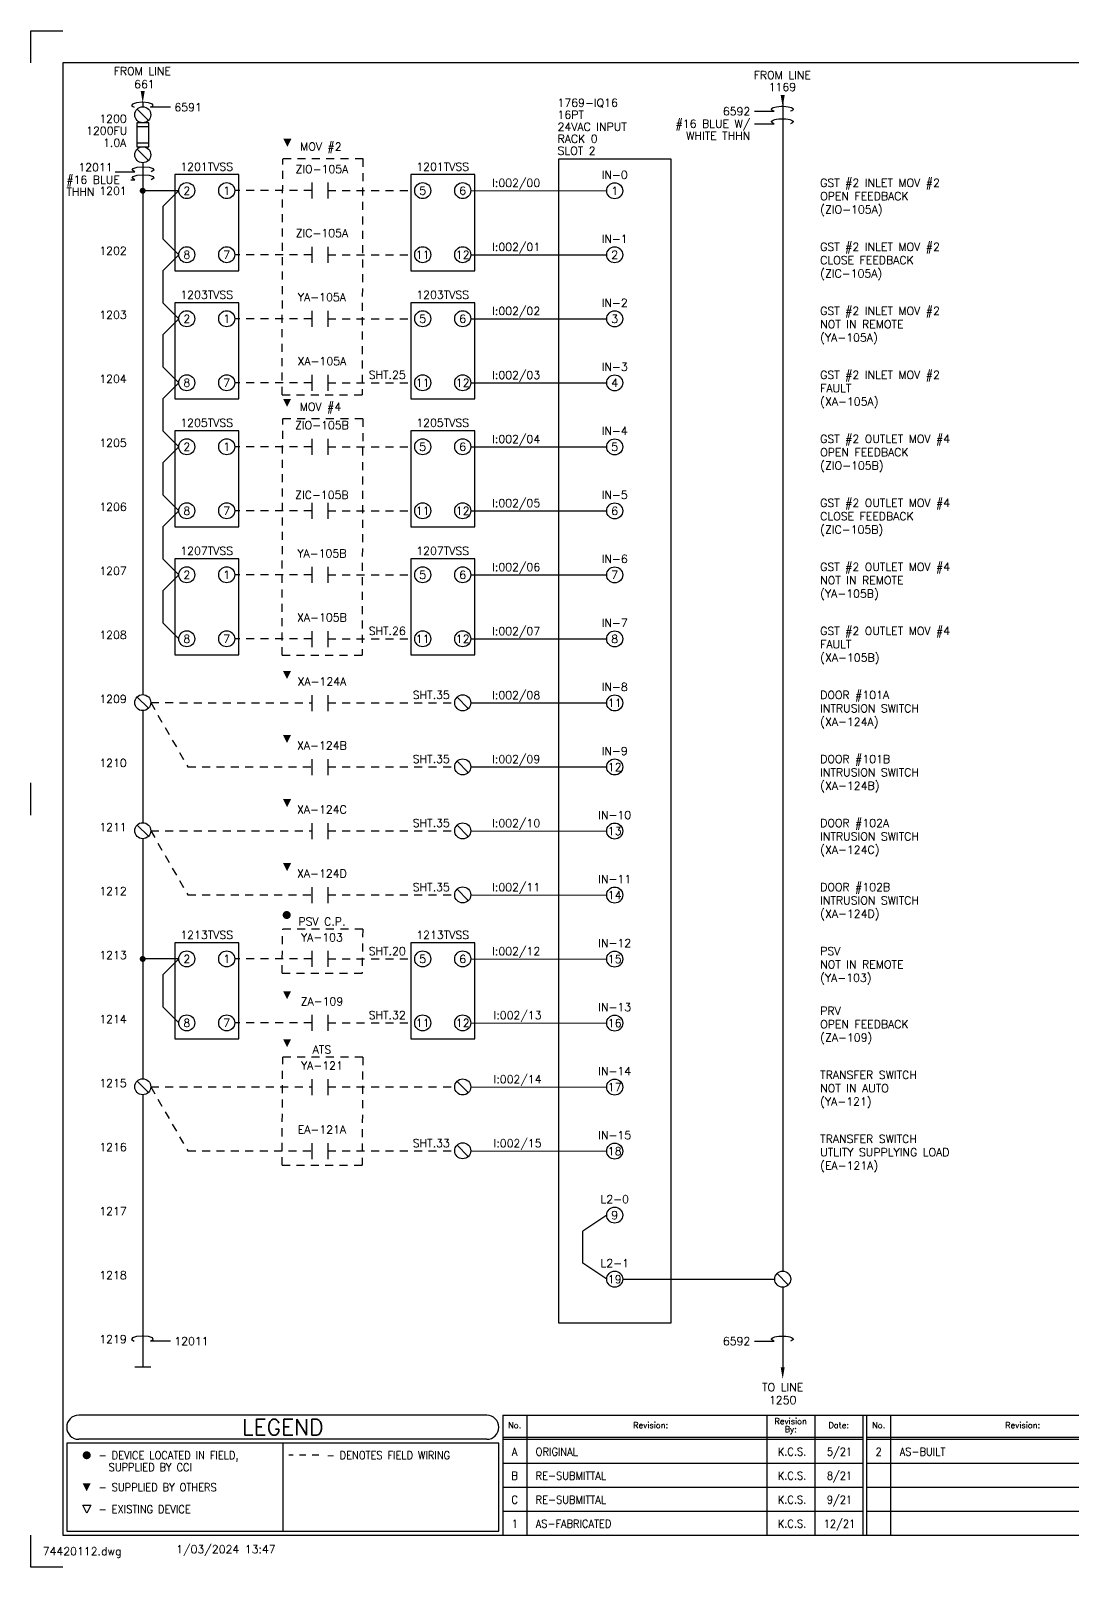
# Model space of a CAD drawing. Extents: x 0 to 36, y 0 to 24.
# Drawn here: x 0 to 16.28, y 0 to 24 of the extents above; entities that cross this region are included whole.
import ezdxf
from ezdxf.enums import TextEntityAlignment as Align

# ---------------------------------------------------------------- set-up
doc = ezdxf.new("R2010")
doc.units = 0
doc.header["$LTSCALE"] = 0.5
doc.header["$MEASUREMENT"] = 0
doc.linetypes.add('HIDDEN', pattern=[0.375, 0.25, -0.125])
doc.linetypes.add('HIDDEN2', pattern=[0.1875, 0.125, -0.0625])
doc.layers.get('0').update_dxf_attribs({"linetype": 'CONTINUOUS'})
for name, color, linetype in [('02_i1769-IA16-AC-DIGITAL-', 32, 'CONTINUOUS'), ('BORDER', 2, 'CONTINUOUS'), ('CUT-MARK', 5, 'CONTINUOUS'), ('NEUTRAL', 1, 'CONTINUOUS')]:
    doc.layers.add(name, color=color, linetype=linetype)
doc.styles.add('ROMANS', font='ROMANS.shx')

# ---------------------------------------------------------------- blocks, each defined once
blk = doc.blocks.new('CUTMARK')
at = {"color": 5}
for p, q in [((0, 23.5), (0, 24)), ((0, 24), (0.5, 24)), ((0, 11.75), (0, 12.25)), ((0, 0), (0, 0.5)), ((0.5, 0), (0, 0))]:
    blk.add_line(p, q, dxfattribs=at)
blk = doc.blocks.new('FCIRLEG')
at = {"color": 5, "const_width": 0.0625}
blk.add_lwpolyline([(-0.03125, 0, 1), (0.03125, 0, 1)], format="xyb", close=True, dxfattribs=at)
blk = doc.blocks.new('FTRIULEG')
at = {"color": 5}
blk.add_solid([(0, 0.125), (0, 0.125), (-0.0625, 0), (0.0625, 0)], dxfattribs=at)
blk = doc.blocks.new('RNUMHAND')
at = {"color": 5}
blk.add_line((0, 0), (-0.309, 0), dxfattribs=at)
at = {"color": 5, "linetype": 'Continuous'}
blk.add_polyline3d([(-0.309, 0, 0), (-0.288, 0.008, 0), (-0.273, 0.018, 0), (-0.266, 0.028, 0), (-0.267, 0.038, 0), (-0.277, 0.048, 0), (-0.294, 0.057, 0), (-0.318, 0.065, 0), (-0.348, 0.071, 0), (-0.382, 0.076, 0), (-0.419, 0.078, 0), (-0.456, 0.078, 0), (-0.493, 0.076, 0), (-0.527, 0.071, 0), (-0.557, 0.065, 0), (-0.581, 0.057, 0), (-0.598, 0.048, 0), (-0.608, 0.038, 0), (-0.609, 0.028, 0), (-0.602, 0.018, 0), (-0.587, 0.008, 0), (-0.566, 0, 0)], dxfattribs=at)
blk = doc.blocks.new('LNUMHAND')
at = {"color": 5}
blk.add_line((0, 0), (-0.309, 0), dxfattribs=at)
at = {"color": 5, "linetype": 'Continuous'}
blk.add_polyline3d([(-0.309, 0, 0), (-0.268, 0.024, 0), (-0.281, 0.05, 0), (-0.344, 0.071, 0), (-0.438, 0.078, 0), (-0.531, 0.071, 0), (-0.594, 0.05, 0), (-0.607, 0.024, 0), (-0.566, 0, 0)], dxfattribs=at)
blk = doc.blocks.new('TERM')
at = {"color": 1}
blk.add_line((-0.088, 0.088), (0.088, -0.088), dxfattribs=at)
blk.add_circle((0, 0), 0.125, dxfattribs=at)
blk = doc.blocks.new('DNARROW')
at = {"color": 5}
blk.add_solid([(-0.03125, 0.125), (0.03125, 0.125), (0, -0.0625)], dxfattribs=at)
blk = doc.blocks.new('DOT')
at = {"color": 2, "const_width": 0.0469}
blk.add_lwpolyline([(-0.023, 0, 1), (0.023, 0, 1)], format="xyb", close=True, dxfattribs=at)
blk = doc.blocks.new('conno')
at = {"color": 5}
for p, q in [((-0.125, 0.125), (-0.125, -0.125)), ((0.125, 0.125), (0.125, -0.125))]:
    blk.add_line(p, q, dxfattribs=at)
at = {"color": 5, "style": 'ROMANS'}
blk.add_attdef('NUMBER', text='', height=0.125, dxfattribs=at).set_placement((0, 0.1875), align=Align.CENTER)
blk = doc.blocks.new('FTRIDLEG')
at = {"color": 5}
blk.add_solid([(0.0625, 0), (-0.0625, 0), (0, -0.125)], dxfattribs=at)
blk = doc.blocks.new('11')
at = {"style": 'ROMANS', "width": 0.9}
for s, p in [('C', (7.562, 0.993)), ('K.C.S.', (11.896, 0.993)), ('9/21', (12.637, 0.993))]:
    blk.add_text(s, height=0.125, dxfattribs=at).set_placement(p, align=Align.CENTER)
blk.add_text('RE-SUBMITTAL', height=0.125, dxfattribs=at).set_placement((7.891, 0.993))
blk = doc.blocks.new('14')
at = {"style": 'ROMANS', "width": 0.9}
for s, p in [('1', (7.563, 0.618)), ('K.C.S.', (11.896, 0.618)), ('12/21', (12.637, 0.618))]:
    blk.add_text(s, height=0.125, dxfattribs=at).set_placement(p, align=Align.CENTER)
blk.add_text('AS-FABRICATED', height=0.125, dxfattribs=at).set_placement((7.891, 0.618))
blk = doc.blocks.new('DrawingName')
at = {"color": 0, "linetype": 'Continuous', "insert": (0.1875, 0.3125), "char_height": 0.125, "attachment_point": 1, "style": 'ROMANS'}
blk.add_mtext('74420112.dwg', dxfattribs=at)
blk = doc.blocks.new('dwgfilename')
at = {"color": 0, "linetype": 'Continuous'}
blk.add_blockref('DrawingName', (0, 0), dxfattribs=at)
blk = doc.blocks.new('dwgdate')
at = {"color": 0, "linetype": 'Continuous', "insert": (2.1875, 0.34375), "char_height": 0.125, "attachment_point": 1, "style": 'ROMANS'}
blk.add_mtext(' 1/03/2024 13:47', dxfattribs=at)
blk = doc.blocks.new('Drawing_Name_Date_Panel_Layout')
at = {"linetype": 'Continuous'}
for name in ['dwgfilename', 'dwgdate']:
    blk.add_blockref(name, (0, 0), dxfattribs=at)

msp = doc.modelspace()

# ---------------------------------------------------------------- linework, layer by layer
for p, q in [((1.75, 22.875), (1.75, 22.812)), ((1.75, 21.938), (1.75, 13.63)), ((1.75, 21.872), (1.75, 21.63)), ((2.312, 21.5), (1.75, 21.5)), ((2.312, 21.502), (2.062, 21.252)), ((6.875, 21.502), (9, 21.5)), ((2.062, 21.252), (2.062, 20.752)), ((2.312, 20.502), (2.062, 20.752)), ((2.312, 20.502), (2.062, 20.252)), ((6.875, 20.502), (9, 20.5)), ((2.062, 20.252), (2.062, 19.752)), ((2.312, 19.502), (2.062, 19.752)), ((2.312, 19.502), (2.062, 19.252)), ((6.875, 19.502), (9, 19.5)), ((2.062, 19.252), (2.062, 18.752)), ((2.312, 18.502), (2.062, 18.752)), ((2.312, 18.502), (2.062, 18.252)), ((2.312, 18.502), (2.062, 18.252)), ((6.875, 18.502), (9, 18.5)), ((2.062, 18.252), (2.062, 17.752)), ((2.062, 18.252), (2.062, 17.752)), ((2.312, 17.502), (2.062, 17.752)), ((2.312, 17.502), (2.062, 17.752)), ((2.312, 17.502), (2.062, 17.252)), ((6.875, 17.502), (9, 17.5)), ((2.062, 17.252), (2.062, 16.752)), ((2.312, 16.502), (2.062, 16.752)), ((2.312, 16.502), (2.062, 16.252)), ((2.312, 16.502), (2.062, 16.252)), ((6.875, 16.502), (9, 16.5)), ((2.062, 16.252), (2.062, 15.752)), ((2.062, 16.252), (2.062, 15.752)), ((2.312, 15.502), (2.062, 15.752)), ((2.312, 15.502), (2.062, 15.752)), ((2.312, 15.502), (2.062, 15.252)), ((6.875, 15.502), (9, 15.5)), ((2.062, 15.252), (2.062, 14.752)), ((2.312, 14.502), (2.062, 14.752)), ((6.875, 14.502), (9, 14.5)), ((6.875, 13.502), (9, 13.5)), ((1.75, 13.38), (1.75, 11.63)), ((6.875, 12.502), (9, 12.5)), ((1.75, 11.38), (1.75, 7.63)), ((6.875, 11.502), (9, 11.5)), ((6.875, 10.502), (9, 10.5)), ((2.312, 9.502), (1.75, 9.502)), ((2.312, 9.502), (2.062, 9.252)), ((6.875, 9.502), (9, 9.5)), ((2.062, 9.252), (2.062, 8.752)), ((2.312, 8.502), (2.062, 8.752)), ((6.875, 8.502), (9, 8.5)), ((6.875, 7.502), (9, 7.5)), ((1.75, 7.38), (1.75, 3.125)), ((6.875, 6.502), (9, 6.5)), ((9, 5.5), (8.625, 5.25)), ((8.625, 4.75), (8.625, 5.25)), ((9, 4.5), (8.625, 4.75)), ((1.875, 3.125), (1.625, 3.125))]:
    msp.add_line(p, q)
at = {"color": 5}
for p, q in [((1.656, 22.562), (1.656, 22.188)), ((1.844, 22.562), (1.656, 22.562)), ((1.844, 22.188), (1.844, 22.562)), ((1.844, 22.5), (1.656, 22.5)), ((1.656, 22.25), (1.844, 22.25)), ((1.656, 22.188), (1.844, 22.188)), ((1.562, 21.672), (1.628, 21.672))]:
    msp.add_line(p, q, dxfattribs=at)
at = {"color": 0, "linetype": 'HIDDEN'}
for p, q in [((3.928, 18.312), (3.938, 22)), ((5.188, 22), (5.177, 18.312)), ((3.927, 18.312), (5.177, 18.312)), ((3.927, 14.249), (3.938, 17.938)), ((5.188, 17.938), (5.177, 14.249)), ((3.927, 14.249), (5.177, 14.249)), ((3.927, 9.281), (3.938, 9.969)), ((5.188, 9.969), (5.177, 9.281)), ((3.927, 9.281), (5.177, 9.281)), ((3.927, 6.281), (3.938, 7.969)), ((5.188, 7.969), (5.177, 6.281)), ((3.927, 6.281), (5.177, 6.281))]:
    msp.add_line(p, q, dxfattribs=at)
at = {"linetype": 'HIDDEN'}
for p, q in [((5.193, 22), (3.943, 22)), ((4.393, 21.502), (3.188, 21.502)), ((4.643, 21.502), (6, 21.502)), ((4.393, 20.502), (3.188, 20.502)), ((4.643, 20.502), (6, 20.502)), ((4.393, 19.502), (3.188, 19.502)), ((4.643, 19.502), (6, 19.502)), ((4.393, 18.502), (3.188, 18.502)), ((4.643, 18.502), (6, 18.502)), ((5.188, 17.938), (3.938, 17.938)), ((4.393, 17.502), (3.188, 17.502)), ((4.643, 17.502), (6, 17.502)), ((4.393, 16.502), (3.188, 16.502)), ((4.643, 16.502), (6, 16.502)), ((4.393, 15.502), (3.188, 15.502)), ((4.643, 15.502), (6, 15.502)), ((4.393, 14.502), (3.188, 14.502)), ((4.643, 14.502), (6, 14.502)), ((1.875, 13.505), (4.393, 13.503)), ((1.875, 13.505), (2.453, 12.505)), ((4.643, 13.503), (6.625, 13.502)), ((2.453, 12.505), (4.393, 12.503)), ((4.643, 12.503), (6.625, 12.502)), ((1.875, 11.505), (4.393, 11.503)), ((1.875, 11.505), (2.453, 10.505)), ((4.643, 11.503), (6.625, 11.502)), ((2.453, 10.505), (4.393, 10.503)), ((4.643, 10.503), (6.625, 10.502)), ((5.188, 9.969), (3.938, 9.969)), ((4.393, 9.502), (3.188, 9.502)), ((4.643, 9.502), (6, 9.502)), ((4.393, 8.502), (3.188, 8.502)), ((4.643, 8.502), (6, 8.502)), ((5.188, 7.969), (3.938, 7.969)), ((1.875, 7.505), (4.393, 7.503)), ((1.875, 7.505), (2.453, 6.505)), ((4.643, 7.503), (6.625, 7.502)), ((2.453, 6.505), (4.393, 6.503)), ((4.643, 6.503), (6.625, 6.502))]:
    msp.add_line(p, q, dxfattribs=at)
at = {"linetype": 'Continuous'}
for p, q in [((3.25, 21.752), (2.25, 21.752)), ((2.25, 21.752), (2.25, 20.252)), ((3.25, 20.252), (3.25, 21.752)), ((6.938, 21.752), (5.938, 21.752)), ((5.938, 21.752), (5.938, 20.252)), ((6.938, 20.252), (6.938, 21.752)), ((2.25, 20.252), (3.25, 20.252)), ((5.938, 20.252), (6.938, 20.252)), ((3.25, 19.752), (2.25, 19.752)), ((2.25, 19.752), (2.25, 18.252)), ((3.25, 18.252), (3.25, 19.752)), ((6.938, 19.752), (5.938, 19.752)), ((5.938, 19.752), (5.938, 18.252)), ((6.938, 18.252), (6.938, 19.752)), ((2.25, 18.252), (3.25, 18.252)), ((5.938, 18.252), (6.938, 18.252)), ((3.25, 17.752), (2.25, 17.752)), ((2.25, 17.752), (2.25, 16.252)), ((3.25, 16.252), (3.25, 17.752)), ((6.938, 17.752), (5.938, 17.752)), ((5.938, 17.752), (5.938, 16.252)), ((6.938, 16.252), (6.938, 17.752)), ((2.25, 16.252), (3.25, 16.252)), ((5.938, 16.252), (6.938, 16.252)), ((3.25, 15.752), (2.25, 15.752)), ((2.25, 15.752), (2.25, 14.252)), ((3.25, 14.252), (3.25, 15.752)), ((6.938, 15.752), (5.938, 15.752)), ((5.938, 15.752), (5.938, 14.252)), ((6.938, 14.252), (6.938, 15.752)), ((2.25, 14.252), (3.25, 14.252)), ((5.938, 14.252), (6.938, 14.252)), ((3.25, 9.752), (2.25, 9.752)), ((2.25, 9.752), (2.25, 8.252)), ((3.25, 8.252), (3.25, 9.752)), ((6.938, 9.752), (5.938, 9.752)), ((5.938, 9.752), (5.938, 8.252)), ((6.938, 8.252), (6.938, 9.752)), ((2.25, 8.252), (3.25, 8.252)), ((5.938, 8.252), (6.938, 8.252)), ((0.875, 0.844), (0.813, 0.969)), ((0.813, 0.969), (0.938, 0.969)), ((0.938, 0.969), (0.875, 0.844))]:
    msp.add_line(p, q, dxfattribs=at)
at = {"color": 0}
for p, q in [((7.125, 2.375), (0.75, 2.375)), ((0.562, 1.937), (0.562, 0.562)), ((7.313, 1.937), (0.562, 1.937)), ((7.125, 2), (0.75, 2)), ((3.938, 1.937), (3.938, 0.562)), ((0.562, 0.562), (7.313, 0.562))]:
    msp.add_line(p, q, dxfattribs=at)
at = {"color": 2}
for p, q in [((7.375, 2.375), (13.062, 2.375)), ((7.375, 2.375), (7.375, 0.5)), ((7.75, 2.375), (7.75, 0.5)), ((11.5, 2.375), (11.5, 0.5)), ((12.25, 2.375), (12.25, 0.5)), ((13, 2.375), (13, 0.5)), ((13.062, 2.375), (13.062, 0.5)), ((13.062, 2.375), (19, 2.375)), ((13.437, 2.375), (13.437, 0.5)), ((7.375, 2.031), (12.996, 2.031)), ((7.375, 2), (13, 2)), ((13.062, 2.031), (18.933, 2.031)), ((13.062, 2), (18.938, 2)), ((7.375, 1.625), (13, 1.625)), ((13.062, 1.625), (18.938, 1.625)), ((7.375, 1.25), (13, 1.25)), ((13.062, 1.25), (18.938, 1.25)), ((7.375, 0.875), (13, 0.875)), ((13.062, 0.875), (18.938, 0.875))]:
    msp.add_line(p, q, dxfattribs=at)
at = {"color": 0, "linetype": 'Continuous'}
msp.add_line((7.313, 0.562), (7.313, 1.937), dxfattribs=at)
at = {"linetype": 'HIDDEN2'}
msp.add_line((4.5, 1.75), (4.031, 1.75), dxfattribs=at)
msp.add_lwpolyline([(8.25, 22), (10, 22), (10, 3.812), (8.25, 3.812)], close=True)
at = {"color": 5, "linetype": 'Continuous'}
msp.add_polyline3d([(1.628, 21.672, 0), (1.586, 21.696, 0), (1.599, 21.722, 0), (1.662, 21.742, 0), (1.756, 21.75, 0), (1.849, 21.742, 0), (1.913, 21.722, 0), (1.926, 21.696, 0), (1.884, 21.672, 0)], dxfattribs=at)
at = {"linetype": 'Continuous'}
for centre in [(2.438, 21.502), (3.062, 21.502), (6.125, 21.502), (6.75, 21.502), (2.438, 20.502), (3.062, 20.502), (6.125, 20.502), (6.75, 20.502), (2.438, 19.502), (3.062, 19.502), (6.125, 19.502), (6.75, 19.502), (2.438, 18.502), (3.062, 18.502), (6.125, 18.502), (6.75, 18.502), (2.438, 17.502), (3.062, 17.502), (6.125, 17.502), (6.75, 17.502), (2.438, 16.502), (3.062, 16.502), (6.125, 16.502), (6.75, 16.502), (2.438, 15.502), (3.062, 15.502), (6.125, 15.502), (6.75, 15.502), (2.438, 14.502), (3.062, 14.502), (6.125, 14.502), (6.75, 14.502), (2.438, 9.502), (3.062, 9.502), (6.125, 9.502), (6.75, 9.502), (2.438, 8.502), (3.062, 8.502), (6.125, 8.502), (6.75, 8.502)]:
    msp.add_circle(centre, 0.125, dxfattribs=at)
for centre in [(9.125, 21.5), (9.125, 20.5), (9.125, 19.5), (9.125, 18.5), (9.125, 17.5), (9.125, 16.5), (9.125, 15.5), (9.125, 14.5), (9.125, 13.5), (9.125, 12.5), (9.125, 11.5), (9.125, 10.5), (9.125, 9.5), (9.125, 8.5), (9.125, 7.5), (9.125, 6.5), (9.125, 5.5), (9.125, 4.5)]:
    msp.add_circle(centre, 0.125)
at = {"color": 0}
for centre, start, end in [((0.75, 2.187), 90, 270), ((7.125, 2.187), 270, 90)]:
    msp.add_arc(centre, 0.188, start, end, dxfattribs=at)
at = {"layer": 'BORDER', "color": 2}
for p, q in [((35.5, 23.5), (0.5, 23.5)), ((0.5, 23.5), (0.5, 0.5)), ((0.5, 0.5), (35.5, 0.5))]:
    msp.add_line(p, q, dxfattribs=at)
at = {"layer": 'NEUTRAL'}
for p, q in [((11.75, 22.875), (11.75, 4.625)), ((9.25, 4.5), (11.625, 4.5)), ((11.75, 4.375), (11.75, 3.062))]:
    msp.add_line(p, q, dxfattribs=at)

# ---------------------------------------------------------------- block references
for name, p in [('DNARROW', (1.75, 22.932)), ('LNUMHAND', (2.182, 22.804)), ('DNARROW', (11.75, 22.87)), ('FTRIDLEG', (4.011, 22.313)), ('DOT', (1.75, 21.5)), ('FTRIDLEG', (4.005, 18.25)), ('FTRIDLEG', (4.005, 13.998)), ('FTRIDLEG', (4.005, 12.998)), ('FTRIDLEG', (4.005, 11.998)), ('FTRIDLEG', (4.005, 10.998)), ('DOT', (1.75, 9.502)), ('FTRIDLEG', (4.005, 8.998)), ('FTRIDLEG', (4.005, 8.248)), ('LNUMHAND', (2.182, 3.532)), ('DNARROW', (11.75, 3)), ('11', (0, 0)), ('14', (0, 0)), ('Drawing_Name_Date_Panel_Layout', (0, 0))]:
    msp.add_blockref(name, p)
at = {"xscale": -1}
for name, p in [('RNUMHAND', (11.307, 22.742)), ('RNUMHAND', (11.307, 22.547)), ('LNUMHAND', (1.318, 21.797)), ('RNUMHAND', (11.307, 3.532))]:
    msp.add_blockref(name, p, dxfattribs=at)
at = {"color": 0, "linetype": 'Continuous'}
for name, p in [('conno', (4.518, 21.502)), ('conno', (4.518, 21.502)), ('conno', (4.518, 20.502)), ('conno', (4.518, 20.502)), ('conno', (4.518, 19.502)), ('conno', (4.518, 19.502)), ('conno', (4.518, 18.502)), ('conno', (4.518, 18.502)), ('conno', (4.518, 17.502)), ('conno', (4.518, 17.502)), ('conno', (4.518, 16.499)), ('conno', (4.518, 16.499)), ('conno', (4.518, 15.499)), ('conno', (4.518, 15.499)), ('conno', (4.518, 14.499)), ('conno', (4.518, 14.499)), ('conno', (4.518, 13.499)), ('conno', (4.518, 12.499)), ('conno', (4.518, 11.499)), ('conno', (4.518, 10.499)), ('FCIRLEG', (4, 10.188)), ('conno', (4.518, 9.502)), ('conno', (4.518, 9.502)), ('conno', (4.518, 8.502)), ('conno', (4.518, 8.502)), ('conno', (4.518, 7.499)), ('conno', (4.518, 6.499)), ('TERM', (11.75, 4.5)), ('FCIRLEG', (0.875, 1.75))]:
    msp.add_blockref(name, p, dxfattribs=at)
at = {"rotation": 180}
msp.add_blockref('FTRIULEG', (0.875, 1.312), dxfattribs=at)
at = {"layer": '02_i1769-IA16-AC-DIGITAL-', "color": 0, "linetype": 'Continuous'}
for p in [(1.75, 22.688), (1.75, 22.062), (1.75, 13.505), (6.75, 13.502), (6.75, 12.502), (1.75, 11.505), (6.75, 11.502), (6.75, 10.502), (1.75, 7.505), (6.75, 7.502), (6.75, 6.505)]:
    msp.add_blockref('TERM', p, dxfattribs=at)
at = {"layer": 'CUT-MARK'}
msp.add_blockref('CUTMARK', (0, 0), dxfattribs=at)

# ---------------------------------------------------------------- texts
at = {"color": 9, "style": 'ROMANS'}
msp.add_text('FROM LINE', height=0.125, dxfattribs=at).set_placement((1.744, 23.307), align=Align.CENTER)
at = {"color": 11, "style": 'ROMANS'}
msp.add_text('FROM LINE', height=0.125, dxfattribs=at).set_placement((11.744, 23.245), align=Align.CENTER)
at = {"linetype": 'Continuous', "style": 'ROMANS'}
for s, p in [('661', (1.938, 23.103)), ('1169', (11.96, 23.058))]:
    msp.add_text(s, height=0.125, dxfattribs=at).set_placement(p, align=Align.RIGHT)
at = {"color": 9, "style": 'ROMANS'}
for s, p in [('6591', (2.244, 22.742)), ('12011', (0.744, 21.804)), ('#16 BLUE', (0.557, 21.609)), ('THHN', (0.557, 21.422)), ('12011', (2.244, 3.469))]:
    msp.add_text(s, height=0.125, dxfattribs=at).set_placement(p)
at = {"linetype": 'Continuous', "style": 'ROMANS'}
for s, p in [('1769-IQ16', (8.232, 22.812)), ('24VAC INPUT', (8.232, 22.437)), ('16PT', (8.232, 22.625)), ('RACK 0', (8.232, 22.25)), ('SLOT 2', (8.232, 22.062))]:
    msp.add_text(s, height=0.125, dxfattribs=at).set_placement(p)
at = {"color": 11, "style": 'ROMANS'}
for s, p in [('6592', (11.244, 22.679)), ('#16 BLUE W/', (11.244, 22.485)), ('WHITE THHN', (11.244, 22.297)), ('6592', (11.244, 3.469))]:
    msp.add_text(s, height=0.125, dxfattribs=at).set_placement(p, align=Align.RIGHT)
at = {"color": 0, "style": 'ROMANS'}
for s, p in [('1200', (1.5, 22.562)), ('1201', (1.5, 21.437)), ('1202', (1.5, 20.5)), ('1203', (1.5, 19.5)), ('1204', (1.5, 18.5)), ('1205', (1.5, 17.5)), ('1206', (1.5, 16.5)), ('1207', (1.5, 15.5)), ('1208', (1.5, 14.5)), ('1209', (1.5, 13.5)), ('1210', (1.5, 12.5)), ('1211', (1.5, 11.5)), ('1212', (1.5, 10.5)), ('1213', (1.5, 9.5)), ('1214', (1.5, 8.5)), ('1215', (1.5, 7.5)), ('1216', (1.5, 6.5)), ('1217', (1.5, 5.5)), ('1218', (1.5, 4.5)), ('1219', (1.5, 3.5))]:
    msp.add_text(s, height=0.125, dxfattribs=at).set_placement(p, align=Align.RIGHT)
at = {"style": 'ROMANS'}
for s, p in [('MOV #2', (4.533, 22.127)), ('1201TVSS', (2.75, 21.814)), ('ZIO-105A', (4.55, 21.776)), ('1201TVSS', (6.437, 21.814)), ('I:002/00', (7.586, 21.56)), ('IN-0', (9.125, 21.687)), ('2', (2.438, 21.439)), ('1', (3.062, 21.439)), ('5', (6.125, 21.439)), ('6', (6.75, 21.439)), ('1', (9.125, 21.437)), ('ZIC-105A', (4.55, 20.776)), ('I:002/01', (7.586, 20.56)), ('IN-1', (9.125, 20.687)), ('8', (2.438, 20.439)), ('7', (3.062, 20.439)), ('11', (6.125, 20.439)), ('12', (6.75, 20.439)), ('2', (9.125, 20.437)), ('1203TVSS', (2.75, 19.814)), ('1203TVSS', (6.437, 19.814)), ('YA-105A', (4.55, 19.776)), ('I:002/02', (7.586, 19.56)), ('IN-2', (9.125, 19.687)), ('2', (2.438, 19.439)), ('1', (3.062, 19.439)), ('5', (6.125, 19.439)), ('6', (6.75, 19.439)), ('3', (9.125, 19.437)), ('XA-105A', (4.55, 18.776)), ('IN-3', (9.125, 18.687)), ('8', (2.438, 18.439)), ('7', (3.062, 18.439)), ('SHT.25', (5.571, 18.563)), ('11', (6.125, 18.439)), ('12', (6.75, 18.439)), ('I:002/03', (7.586, 18.56)), ('4', (9.125, 18.437)), ('MOV #4', (4.527, 18.064)), ('1205TVSS', (2.75, 17.814)), ('ZIO-105B', (4.55, 17.776)), ('1205TVSS', (6.437, 17.814)), ('IN-4', (9.125, 17.687)), ('2', (2.438, 17.439)), ('1', (3.062, 17.439)), ('5', (6.125, 17.439)), ('6', (6.75, 17.439)), ('I:002/04', (7.586, 17.56)), ('5', (9.125, 17.437)), ('ZIC-105B', (4.55, 16.687)), ('IN-5', (9.125, 16.687)), ('8', (2.438, 16.439)), ('7', (3.062, 16.439)), ('11', (6.125, 16.439)), ('12', (6.75, 16.439)), ('I:002/05', (7.586, 16.56)), ('6', (9.125, 16.437)), ('1207TVSS', (2.75, 15.814)), ('YA-105B', (4.55, 15.773)), ('1207TVSS', (6.437, 15.814)), ('I:002/06', (7.586, 15.56)), ('IN-6', (9.125, 15.687)), ('2', (2.438, 15.439)), ('1', (3.062, 15.439)), ('5', (6.125, 15.439)), ('6', (6.75, 15.439)), ('7', (9.125, 15.437)), ('XA-105B', (4.55, 14.773)), ('SHT.26', (5.571, 14.563)), ('I:002/07', (7.586, 14.56)), ('IN-7', (9.125, 14.687)), ('8', (2.438, 14.439)), ('7', (3.062, 14.439)), ('11', (6.125, 14.439)), ('12', (6.75, 14.439)), ('8', (9.125, 14.437)), ('XA-124A', (4.55, 13.773)), ('SHT.35', (6.259, 13.562)), ('I:002/08', (7.586, 13.56)), ('IN-8', (9.125, 13.687)), ('11', (9.125, 13.437)), ('XA-124B', (4.55, 12.773)), ('IN-9', (9.125, 12.687)), ('SHT.35', (6.259, 12.562)), ('I:002/09', (7.586, 12.56)), ('12', (9.125, 12.437)), ('XA-124C', (4.55, 11.773)), ('IN-10', (9.125, 11.687)), ('SHT.35', (6.259, 11.562)), ('I:002/10', (7.586, 11.56)), ('13', (9.125, 11.437)), ('XA-124D', (4.55, 10.773)), ('IN-11', (9.125, 10.687)), ('SHT.35', (6.259, 10.562)), ('I:002/11', (7.586, 10.56)), ('14', (9.125, 10.437)), ('PSV C.P.', (4.55, 10.023)), ('1213TVSS', (2.75, 9.814)), ('YA-103', (4.55, 9.776)), ('1213TVSS', (6.437, 9.814)), ('SHT.20', (5.571, 9.562)), ('I:002/12', (7.586, 9.56)), ('IN-12', (9.125, 9.687)), ('2', (2.438, 9.439)), ('1', (3.062, 9.439)), ('5', (6.125, 9.439)), ('6', (6.75, 9.439)), ('15', (9.125, 9.437)), ('ZA-109', (4.55, 8.776)), ('SHT.32', (5.571, 8.562)), ('I:002/13', (7.608, 8.56)), ('IN-13', (9.125, 8.687)), ('8', (2.438, 8.439)), ('7', (3.062, 8.439)), ('11', (6.125, 8.439)), ('12', (6.75, 8.439)), ('16', (9.125, 8.437)), ('ATS', (4.55, 8.023)), ('YA-121', (4.55, 7.773)), ('I:002/14', (7.608, 7.56)), ('IN-14', (9.125, 7.687)), ('17', (9.125, 7.437)), ('EA-121A', (4.55, 6.773)), ('IN-15', (9.125, 6.687)), ('SHT.33', (6.259, 6.562)), ('I:002/15', (7.608, 6.56)), ('18', (9.125, 6.437)), ('L2-0', (9.125, 5.687)), ('9', (9.125, 5.437)), ('L2-1', (9.125, 4.687)), ('19', (9.125, 4.437)), ('TO LINE', (11.75, 2.75)), ('1250', (11.75, 2.548))]:
    msp.add_text(s, height=0.125, dxfattribs=at).set_placement(p, align=Align.CENTER)
at = {"color": 0, "style": 'ROMANS'}
msp.add_text('LEGEND', height=0.25, dxfattribs=at).set_placement((3.938, 2.062), align=Align.CENTER)
at = {"color": 2, "style": 'ROMANS'}
for s, p in [('No.', (7.562, 2.219)), ('Revision:', (9.687, 2.219)), ('Revision', (11.875, 2.281)), ('By:', (11.875, 2.156)), ('Date:', (12.625, 2.219)), ('No.', (13.25, 2.219)), ('Revision:', (15.5, 2.219))]:
    msp.add_text(s, height=0.0938, dxfattribs=at).set_placement(p, align=Align.MIDDLE_CENTER)
at = {"style": 'ROMANS', "width": 0.9}
for s, p in [('- DEVICE LOCATED IN FIELD,', (1.063, 1.687)), ('- DENOTES FIELD WIRING', (4.625, 1.687)), ('ORIGINAL', (7.891, 1.743)), ('AS-BUILT', (13.579, 1.743)), ('  SUPPLIED BY CCI', (1.063, 1.5)), ('RE-SUBMITTAL', (7.891, 1.368)), ('- SUPPLIED BY OTHERS', (1.063, 1.187)), ('- EXISTING DEVICE', (1.063, 0.844))]:
    msp.add_text(s, height=0.125, dxfattribs=at).set_placement(p)
for s, p in [('A', (7.562, 1.743)), ('K.C.S.', (11.896, 1.743)), ('5/21', (12.637, 1.743)), ('2', (13.25, 1.743)), ('B', (7.562, 1.368)), ('K.C.S.', (11.896, 1.368)), ('8/21', (12.637, 1.368))]:
    msp.add_text(s, height=0.125, dxfattribs=at).set_placement(p, align=Align.CENTER)
at = {"color": 5, "style": 'ROMANS'}
for tag, p in [('1200FU', (1.187, 22.375)), ('1.0A', (1.312, 22.188))]:
    msp.add_attdef(tag, text='', height=0.125, dxfattribs=at).set_placement(p, align=Align.CENTER)
at = {"layer": '02_i1769-IA16-AC-DIGITAL-', "color": 0, "linetype": 'Continuous', "char_height": 0.125, "attachment_point": 1, "style": 'ROMANS'}
for s, width, heights, insert in [('GST #2 INLET MOV #2\\POPEN FEEDBACK\\P(ZIO-105A)', 3.27683, [0], (12.336, 21.687)), ('GST #2 INLET MOV #2\\PCLOSE FEEDBACK\\P(ZIC-105A)', 3.27683, [0], (12.336, 20.687)), ('GST #2 INLET MOV #2\\PNOT IN REMOTE\\P(YA-105A)', 3.27683, [0], (12.336, 19.687)), ('GST #2 INLET MOV #2\\PFAULT\\P(XA-105A)', 3.27683, [0], (12.336, 18.687)), ('GST #2 OUTLET MOV #4\\POPEN FEEDBACK\\P(ZIO-105B)', 3.27683, [0], (12.336, 17.687)), ('GST #2 OUTLET MOV #4\\PCLOSE FEEDBACK\\P(ZIC-105B)', 3.27683, [0], (12.336, 16.687)), ('GST #2 OUTLET MOV #4\\PNOT IN REMOTE\\P(YA-105B)', 3.27683, [0.631], (12.336, 15.687)), ('GST #2 OUTLET MOV #4\\PFAULT\\P(XA-105B)', 3.27683, [0], (12.336, 14.687)), ('DOOR #101A\\PINTRUSION SWITCH\\P(XA-124A)', 3.27683, [0], (12.336, 13.687)), ('DOOR #101B\\PINTRUSION SWITCH\\P(XA-124B)', 3.27683, [0], (12.336, 12.687)), ('DOOR #102A\\PINTRUSION SWITCH\\P(XA-124C)', 3.27683, [0], (12.336, 11.687)), ('DOOR #102B\\PINTRUSION SWITCH\\P(XA-124D)', 3.27683, [0], (12.336, 10.687)), ('PSV\\PNOT IN REMOTE\\P(YA-103)', 3.27683, [0], (12.336, 9.687)), ('PRV \\POPEN FEEDBACK\\P(ZA-109)', 4.08934, [1.626], (12.336, 8.753)), ('TRANSFER SWITCH\\PNOT IN AUTO\\P(YA-121)', 3.27683, [0], (12.336, 7.753)), ('TRANSFER SWITCH\\PUTLITY SUPPLYING LOAD\\P(EA-121A)', 3.27683, [0], (12.336, 6.753))]:
    msp.add_mtext_dynamic_manual_height_columns(s, width=width, gutter_width=0.625, heights=heights, dxfattribs=dict(at, insert=insert))

doc.saveas('drawing.dxf')
